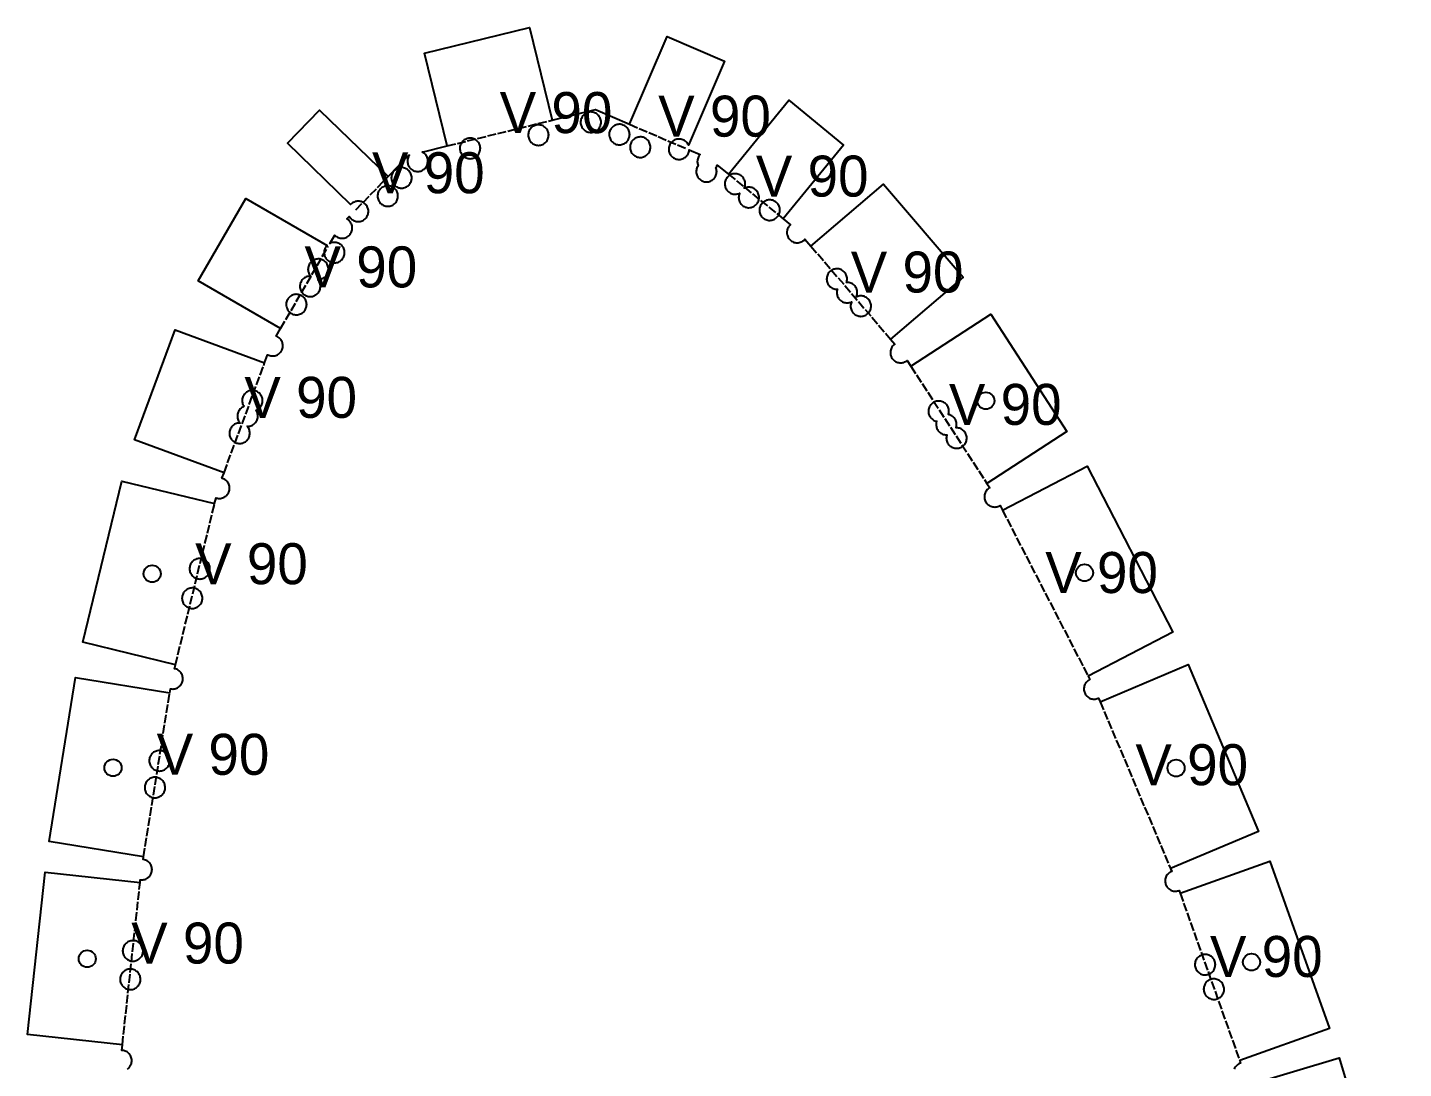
# Model space of a CAD drawing. Header units: millimetres. Extents: x 0 to 2534, y 0 to 1219.
# Drawn here: x 2034.9 to 2236.4, y 304.9 to 457.3 of the extents above; entities that cross this region are included whole.
import ezdxf

# ---------------------------------------------------------------- set-up
doc = ezdxf.new("R2010")
doc.units = ezdxf.units.MM
doc.linetypes.add('DASHED', pattern=[1.524, 1.27, -0.254])
for name, color, linetype in [('CUT', 7, 'CONTINUOUS'), ('ETCH', 8, 'CONTINUOUS'), ('HOLE', 6, 'CONTINUOUS'), ('VALLEY', 1, 'DASHED')]:
    doc.layers.add(name, color=color, linetype=linetype)

msp = doc.modelspace()

# ---------------------------------------------------------------- linework, layer by layer
at = {"layer": 'CUT'}
for points in [[(2049.5, 304.78), (2049.61, 304.87), (2049.72, 304.97), (2049.82, 305.08), (2049.9, 305.2), (2049.98, 305.32), (2050.04, 305.46), (2050.09, 305.6), (2050.12, 305.74), (2050.14, 305.89), (2050.15, 306.03), (2050.14, 306.18), (2050.11, 306.33), (2050.07, 306.47), (2050.02, 306.61), (2049.96, 306.74), (2049.88, 306.86), (2049.79, 306.98), (2049.69, 307.09), (2049.58, 307.19), (2049.46, 307.27), (2049.33, 307.35), (2049.2, 307.41), (2049.06, 307.45), (2048.92, 307.49), (2048.77, 307.51), (2048.68, 307.51), (2048.77, 308.32), (2034.88, 309.83), (2037.47, 333.62), (2051.36, 332.11), (2051.4, 332.5), (2051.48, 332.49), (2051.63, 332.48), (2051.77, 332.49), (2051.92, 332.51), (2052.06, 332.55), (2052.2, 332.6), (2052.33, 332.67), (2052.46, 332.75), (2052.57, 332.84), (2052.68, 332.94), (2052.78, 333.05), (2052.87, 333.17), (2052.94, 333.29), (2053, 333.43), (2053.05, 333.57), (2053.08, 333.71), (2053.1, 333.86), (2053.11, 334), (2053.1, 334.15), (2053.07, 334.29), (2053.04, 334.44), (2052.98, 334.58), (2052.92, 334.71), (2052.84, 334.83), (2052.75, 334.95), (2052.65, 335.06), (2052.54, 335.15), (2052.42, 335.24), (2052.3, 335.31), (2052.16, 335.38), (2052.02, 335.42), (2051.88, 335.46), (2051.8, 335.47), (2051.86, 335.85), (2038.07, 338.07), (2041.93, 362.1), (2055.72, 359.88), (2055.82, 360.46), (2055.87, 360.45), (2056.01, 360.43), (2056.16, 360.42), (2056.3, 360.43), (2056.45, 360.46), (2056.59, 360.5), (2056.73, 360.55), (2056.86, 360.61), (2056.99, 360.69), (2057.1, 360.78), (2057.21, 360.88), (2057.31, 360.99), (2057.4, 361.11), (2057.47, 361.24), (2057.53, 361.37), (2057.58, 361.51), (2057.61, 361.65), (2057.63, 361.8), (2057.64, 361.95), (2057.63, 362.09), (2057.6, 362.24), (2057.57, 362.38), (2057.51, 362.52), (2057.45, 362.65), (2057.37, 362.78), (2057.28, 362.89), (2057.18, 363), (2057.07, 363.1), (2056.95, 363.18), (2056.83, 363.26), (2056.69, 363.32), (2056.55, 363.37), (2056.41, 363.4), (2056.55, 363.97), (2042.97, 367.27), (2048.7, 390.87), (2062.28, 387.57), (2062.49, 388.41), (2062.55, 388.39), (2062.7, 388.35), (2062.84, 388.33), (2062.99, 388.33), (2063.14, 388.34), (2063.28, 388.36), (2063.42, 388.4), (2063.56, 388.45), (2063.69, 388.52), (2063.82, 388.59), (2063.94, 388.68), (2064.04, 388.78), (2064.14, 388.89), (2064.23, 389.01), (2064.3, 389.14), (2064.36, 389.27), (2064.41, 389.41), (2064.44, 389.56), (2064.46, 389.7), (2064.47, 389.85), (2064.46, 390), (2064.44, 390.14), (2064.4, 390.28), (2064.35, 390.42), (2064.28, 390.55), (2064.2, 390.68), (2064.12, 390.8), (2064.02, 390.9), (2063.9, 391), (2063.79, 391.09), (2063.66, 391.16), (2063.52, 391.22), (2063.38, 391.27), (2063.36, 391.28), (2063.66, 392.09), (2050.55, 396.92), (2056.49, 413.01), (2069.6, 408.18), (2070.04, 409.38), (2070.08, 409.35), (2070.22, 409.29), (2070.36, 409.24), (2070.5, 409.21), (2070.65, 409.19), (2070.79, 409.19), (2070.94, 409.19), (2071.09, 409.22), (2071.23, 409.26), (2071.37, 409.31), (2071.5, 409.37), (2071.62, 409.45), (2071.74, 409.54), (2071.85, 409.64), (2071.94, 409.75), (2072.03, 409.87), (2072.1, 410), (2072.17, 410.13), (2072.21, 410.27), (2072.25, 410.41), (2072.27, 410.56), (2072.27, 410.71), (2072.26, 410.85), (2072.24, 411), (2072.2, 411.14), (2072.15, 411.28), (2072.09, 411.41), (2072.01, 411.54), (2071.92, 411.65), (2071.82, 411.76), (2071.71, 411.86), (2071.59, 411.94), (2071.46, 412.02), (2071.33, 412.08), (2071.31, 412.09), (2071.95, 413.19), (2059.85, 420.18), (2066.83, 432.25), (2078.74, 425.37), (2078.74, 425.37), (2078.64, 425.26), (2078.56, 425.14), (2078.48, 425.01), (2078.42, 424.88), (2078.37, 424.74), (2078.34, 424.59), (2078.32, 424.45), (2078.31, 424.3), (2078.32, 424.15), (2078.35, 424.01), (2078.39, 423.87), (2078.44, 423.73), (2078.5, 423.6), (2078.58, 423.47), (2078.67, 423.35), (2078.77, 423.25), (2078.88, 423.15), (2079, 423.06), (2079.13, 422.99), (2079.26, 422.93), (2079.4, 422.88), (2079.54, 422.85), (2079.69, 422.83), (2079.84, 422.82), (2079.98, 422.83), (2080.13, 422.86), (2080.27, 422.89), (2080.41, 422.94), (2080.54, 423.01), (2080.67, 423.09), (2080.78, 423.18), (2080.89, 423.28), (2080.99, 423.39), (2081.07, 423.51), (2081.15, 423.63), (2081.21, 423.77), (2081.26, 423.91), (2081.29, 424.05), (2081.31, 424.2), (2081.31, 424.34), (2081.31, 424.49), (2081.28, 424.64), (2081.24, 424.78), (2081.19, 424.92), (2081.13, 425.05), (2081.05, 425.17), (2080.96, 425.29), (2080.86, 425.4), (2080.75, 425.5), (2080.63, 425.58), (2080.5, 425.66), (2080.37, 425.72), (2080.23, 425.76), (2080.09, 425.8), (2079.94, 425.82), (2079.79, 425.82), (2079.65, 425.81), (2079.5, 425.79), (2079.36, 425.75), (2079.22, 425.7), (2079.16, 425.67), (2079.86, 426.89), (2079.89, 426.85), (2080, 426.75), (2080.12, 426.67), (2080.25, 426.59), (2080.38, 426.53), (2080.52, 426.49), (2080.67, 426.45), (2080.81, 426.43), (2080.96, 426.43), (2081.11, 426.44), (2081.25, 426.46), (2081.39, 426.5), (2081.53, 426.55), (2081.66, 426.61), (2081.79, 426.69), (2081.91, 426.78), (2082.01, 426.88), (2082.11, 426.99), (2082.2, 427.11), (2082.27, 427.24), (2082.33, 427.37), (2082.38, 427.51), (2082.41, 427.65), (2082.43, 427.8), (2082.44, 427.95), (2082.43, 428.09), (2082.4, 428.24), (2082.37, 428.38), (2082.32, 428.52), (2082.25, 428.65), (2082.17, 428.78), (2082.08, 428.89), (2081.98, 429), (2081.87, 429.1), (2081.75, 429.19), (2081.65, 429.25), (2082, 429.61), (2082.07, 429.51), (2082.15, 429.39), (2082.26, 429.28), (2082.37, 429.18), (2082.49, 429.1), (2082.61, 429.02), (2082.75, 428.96), (2082.89, 428.92), (2083.03, 428.88), (2083.17, 428.86), (2083.32, 428.86), (2083.47, 428.87), (2083.61, 428.89), (2083.76, 428.93), (2083.89, 428.98), (2084.03, 429.04), (2084.15, 429.12), (2084.27, 429.21), (2084.38, 429.31), (2084.47, 429.42), (2084.56, 429.54), (2084.63, 429.67), (2084.69, 429.8), (2084.74, 429.94), (2084.78, 430.08), (2084.8, 430.23), (2084.8, 430.38), (2084.79, 430.52), (2084.77, 430.67), (2084.73, 430.81), (2084.68, 430.95), (2084.61, 431.08), (2084.54, 431.21), (2084.45, 431.32), (2084.35, 431.43), (2084.24, 431.53), (2084.12, 431.62), (2083.99, 431.69), (2083.86, 431.75), (2083.72, 431.8), (2083.57, 431.83), (2083.43, 431.85), (2083.28, 431.86), (2083.13, 431.85), (2082.99, 431.82), (2082.85, 431.79), (2082.71, 431.73), (2082.58, 431.67), (2082.45, 431.59), (2082.33, 431.5), (2082.23, 431.4), (2082.18, 431.35), (2072.94, 440.33), (2077.66, 445.19), (2087.68, 435.45), (2090.71, 438.57), (2090.81, 438.59), (2090.76, 438.52), (2090.68, 438.39), (2090.62, 438.26), (2090.57, 438.12), (2090.54, 437.97), (2090.52, 437.83), (2090.51, 437.68), (2090.52, 437.53), (2090.55, 437.39), (2090.58, 437.25), (2090.64, 437.11), (2090.7, 436.98), (2090.78, 436.85), (2090.87, 436.73), (2090.97, 436.63), (2091.08, 436.53), (2091.2, 436.44), (2091.33, 436.37), (2091.46, 436.31), (2091.6, 436.26), (2091.74, 436.23), (2091.89, 436.21), (2092.03, 436.2), (2092.18, 436.21), (2092.33, 436.23), (2092.47, 436.27), (2092.61, 436.32), (2092.74, 436.39), (2092.86, 436.47), (2092.98, 436.55), (2093.09, 436.66), (2093.19, 436.77), (2093.27, 436.88), (2093.35, 437.01), (2093.41, 437.15), (2093.46, 437.29), (2093.49, 437.43), (2093.51, 437.57), (2093.51, 437.72), (2093.5, 437.87), (2093.48, 438.01), (2093.44, 438.16), (2093.39, 438.29), (2093.33, 438.43), (2093.25, 438.55), (2093.16, 438.67), (2093.06, 438.78), (2092.95, 438.87), (2092.83, 438.96), (2092.7, 439.03), (2092.67, 439.05), (2096.35, 439.95), (2093.02, 453.52), (2108.37, 457.28), (2111.7, 443.72), (2118.04, 445.27), (2123.05, 443.12), (2128.57, 455.95), (2136.94, 452.34), (2131.65, 440.06), (2131.59, 440.19), (2131.51, 440.32), (2131.42, 440.43), (2131.32, 440.54), (2131.21, 440.64), (2131.09, 440.72), (2130.97, 440.8), (2130.83, 440.86), (2130.69, 440.91), (2130.55, 440.94), (2130.4, 440.96), (2130.26, 440.96), (2130.11, 440.96), (2129.97, 440.93), (2129.82, 440.89), (2129.69, 440.84), (2129.55, 440.78), (2129.43, 440.7), (2129.31, 440.61), (2129.2, 440.51), (2129.11, 440.4), (2129.02, 440.28), (2128.95, 440.15), (2128.88, 440.02), (2128.84, 439.88), (2128.8, 439.74), (2128.78, 439.59), (2128.78, 439.44), (2128.79, 439.3), (2128.81, 439.15), (2128.85, 439.01), (2128.9, 438.87), (2128.97, 438.74), (2129.04, 438.61), (2129.13, 438.5), (2129.23, 438.39), (2129.34, 438.29), (2129.46, 438.21), (2129.59, 438.13), (2129.72, 438.07), (2129.86, 438.02), (2130.01, 437.99), (2130.15, 437.97), (2130.3, 437.96), (2130.45, 437.97), (2130.59, 438), (2130.73, 438.04), (2130.87, 438.09), (2131, 438.15), (2131.13, 438.23), (2131.25, 438.32), (2131.35, 438.42), (2131.45, 438.53), (2131.54, 438.65), (2131.61, 438.78), (2131.67, 438.91), (2131.72, 439.05), (2131.75, 439.19), (2131.77, 439.34), (2131.77, 439.36), (2133.36, 438.68), (2133.29, 438.6), (2133.21, 438.48), (2133.13, 438.35), (2133.07, 438.22), (2133.02, 438.08), (2132.99, 437.93), (2132.97, 437.79), (2132.96, 437.64), (2132.97, 437.49), (2133, 437.35), (2133.03, 437.21), (2133.09, 437.07), (2133.09, 437.06), (2133.04, 437), (2132.97, 436.87), (2132.91, 436.74), (2132.86, 436.6), (2132.83, 436.45), (2132.81, 436.31), (2132.8, 436.16), (2132.81, 436.01), (2132.83, 435.87), (2132.87, 435.73), (2132.92, 435.59), (2132.99, 435.46), (2133.06, 435.33), (2133.15, 435.21), (2133.25, 435.11), (2133.36, 435.01), (2133.48, 434.92), (2133.61, 434.85), (2133.75, 434.79), (2133.88, 434.74), (2134.03, 434.71), (2134.17, 434.69), (2134.32, 434.68), (2134.47, 434.69), (2134.61, 434.71), (2134.76, 434.75), (2134.89, 434.8), (2135.03, 434.87), (2135.15, 434.95), (2135.27, 435.03), (2135.38, 435.14), (2135.47, 435.25), (2135.56, 435.36), (2135.63, 435.49), (2135.69, 435.63), (2135.74, 435.77), (2135.78, 435.91), (2135.79, 436.05), (2135.8, 436.2), (2135.79, 436.35), (2135.77, 436.49), (2135.73, 436.64), (2135.68, 436.77), (2135.68, 436.78), (2135.72, 436.85), (2135.8, 436.97), (2135.86, 437.11), (2135.87, 437.15), (2137.51, 435.81), (2146.35, 446.63), (2154.39, 440.07), (2145.56, 429.25), (2146.6, 428.4), (2146.51, 428.31), (2146.41, 428.2), (2146.32, 428.08), (2146.25, 427.95), (2146.19, 427.82), (2146.14, 427.68), (2146.11, 427.54), (2146.09, 427.39), (2146.08, 427.24), (2146.09, 427.1), (2146.11, 426.95), (2146.15, 426.81), (2146.2, 426.67), (2146.27, 426.54), (2146.35, 426.41), (2146.44, 426.3), (2146.54, 426.19), (2146.65, 426.09), (2146.77, 426.01), (2146.89, 425.93), (2147.03, 425.87), (2147.17, 425.82), (2147.31, 425.79), (2147.46, 425.77), (2147.6, 425.77), (2147.75, 425.77), (2147.89, 425.8), (2148.04, 425.84), (2148.17, 425.89), (2148.31, 425.95), (2148.43, 426.03), (2148.55, 426.12), (2148.66, 426.22), (2148.73, 426.31), (2149.61, 425.28), (2160.23, 434.36), (2171.87, 420.75), (2161.25, 411.67), (2161.89, 410.92), (2161.88, 410.92), (2161.76, 410.83), (2161.66, 410.73), (2161.56, 410.62), (2161.47, 410.5), (2161.4, 410.37), (2161.34, 410.24), (2161.29, 410.1), (2161.26, 409.96), (2161.24, 409.81), (2161.23, 409.66), (2161.24, 409.52), (2161.26, 409.37), (2161.3, 409.23), (2161.35, 409.09), (2161.42, 408.96), (2161.5, 408.83), (2161.58, 408.72), (2161.69, 408.61), (2161.8, 408.51), (2161.91, 408.42), (2162.04, 408.35), (2162.18, 408.29), (2162.32, 408.24), (2162.46, 408.21), (2162.6, 408.19), (2162.75, 408.18), (2162.9, 408.19), (2163.04, 408.22), (2163.19, 408.25), (2163.32, 408.31), (2163.46, 408.37), (2163.58, 408.45), (2163.68, 408.52), (2164.22, 407.7), (2175.93, 415.31), (2187.09, 398.12), (2175.38, 390.51), (2175.78, 389.89), (2175.78, 389.89), (2175.65, 389.81), (2175.54, 389.72), (2175.43, 389.62), (2175.33, 389.51), (2175.24, 389.39), (2175.17, 389.26), (2175.11, 389.13), (2175.06, 388.99), (2175.03, 388.85), (2175.01, 388.7), (2175, 388.55), (2175.01, 388.41), (2175.04, 388.26), (2175.07, 388.12), (2175.13, 387.98), (2175.19, 387.85), (2175.27, 387.72), (2175.36, 387.61), (2175.46, 387.5), (2175.57, 387.4), (2175.69, 387.32), (2175.81, 387.24), (2175.95, 387.18), (2176.09, 387.13), (2176.23, 387.1), (2176.38, 387.08), (2176.52, 387.07), (2176.67, 387.08), (2176.82, 387.11), (2176.96, 387.14), (2177.1, 387.2), (2177.23, 387.26), (2177.29, 387.3), (2177.63, 386.63), (2190.04, 393.04), (2202.6, 368.73), (2190.19, 362.32), (2190.45, 361.8), (2190.34, 361.75), (2190.22, 361.67), (2190.1, 361.58), (2189.99, 361.48), (2189.89, 361.37), (2189.81, 361.25), (2189.73, 361.12), (2189.67, 360.99), (2189.63, 360.85), (2189.59, 360.71), (2189.57, 360.56), (2189.57, 360.42), (2189.58, 360.27), (2189.6, 360.12), (2189.64, 359.98), (2189.69, 359.84), (2189.75, 359.71), (2189.83, 359.59), (2189.92, 359.47), (2190.02, 359.36), (2190.13, 359.26), (2190.25, 359.18), (2190.38, 359.1), (2190.51, 359.04), (2190.65, 358.99), (2190.8, 358.96), (2190.94, 358.94), (2191.09, 358.94), (2191.24, 358.95), (2191.38, 358.97), (2191.52, 359.01), (2191.66, 359.06), (2191.72, 359.09), (2191.95, 358.55), (2204.82, 363.99), (2215.14, 339.55), (2202.26, 334.12), (2202.43, 333.72), (2202.37, 333.7), (2202.24, 333.63), (2202.11, 333.55), (2202, 333.47), (2201.89, 333.36), (2201.79, 333.25), (2201.71, 333.14), (2201.63, 333.01), (2201.57, 332.87), (2201.52, 332.73), (2201.49, 332.59), (2201.47, 332.45), (2201.46, 332.3), (2201.47, 332.15), (2201.5, 332.01), (2201.53, 331.86), (2201.59, 331.73), (2201.59, 331.73), (2201.65, 331.59), (2201.73, 331.47), (2201.82, 331.35), (2201.92, 331.24), (2202.03, 331.15), (2202.15, 331.06), (2202.28, 330.99), (2202.41, 330.93), (2202.55, 330.88), (2202.69, 330.84), (2202.84, 330.82), (2202.98, 330.82), (2203.13, 330.83), (2203.28, 330.85), (2203.42, 330.89), (2203.52, 330.93), (2203.66, 330.52), (2216.82, 335.2), (2225.55, 310.69), (2212.39, 306.01), (2212.52, 305.64), (2212.38, 305.59), (2212.25, 305.53), (2212.12, 305.45), (2212.01, 305.36), (2211.9, 305.26), (2211.8, 305.15), (2211.72, 305.03), (2211.64, 304.9), (2211.58, 304.77)], [(2213.56, 302.42), (2226.95, 306.42), (2236.37, 274.89)]]:
    msp.add_lwpolyline(points, dxfattribs=at)
for points in [[(2116.56, 442.16), (2116.68, 442.08), (2116.82, 442.02), (2116.96, 441.97), (2117.1, 441.94), (2117.25, 441.92), (2117.39, 441.92), (2117.54, 441.93), (2117.68, 441.95), (2117.83, 441.99), (2117.97, 442.04), (2118.1, 442.1), (2118.22, 442.18), (2118.34, 442.27), (2118.45, 442.37), (2118.54, 442.48), (2118.63, 442.6), (2118.7, 442.73), (2118.77, 442.86), (2118.81, 443), (2118.85, 443.14), (2118.87, 443.29), (2118.87, 443.44), (2118.86, 443.58), (2118.84, 443.73), (2118.8, 443.87), (2118.75, 444.01), (2118.68, 444.14), (2118.61, 444.27), (2118.52, 444.38), (2118.42, 444.49), (2118.31, 444.59), (2118.19, 444.67), (2118.06, 444.75), (2117.93, 444.81), (2117.79, 444.86), (2117.64, 444.89), (2117.5, 444.91), (2117.35, 444.92), (2117.2, 444.91), (2117.06, 444.88), (2116.92, 444.85), (2116.78, 444.79), (2116.65, 444.73), (2116.52, 444.65), (2116.4, 444.56), (2116.3, 444.46), (2116.2, 444.35), (2116.11, 444.23), (2116.04, 444.1), (2115.98, 443.97), (2115.93, 443.83), (2115.9, 443.69), (2115.88, 443.54), (2115.87, 443.4), (2115.88, 443.25), (2115.9, 443.1), (2115.94, 442.96), (2115.99, 442.82), (2116.06, 442.69), (2116.14, 442.57), (2116.23, 442.45), (2116.33, 442.34), (2116.44, 442.24), (2116.56, 442.16)], [(2109.01, 440.2), (2109.14, 440.14), (2109.28, 440.09), (2109.42, 440.06), (2109.57, 440.04), (2109.72, 440.03), (2109.86, 440.04), (2110.01, 440.07), (2110.15, 440.1), (2110.29, 440.16), (2110.42, 440.22), (2110.55, 440.3), (2110.66, 440.39), (2110.77, 440.49), (2110.87, 440.6), (2110.96, 440.72), (2111.03, 440.84), (2111.09, 440.98), (2111.14, 441.12), (2111.17, 441.26), (2111.19, 441.41), (2111.2, 441.55), (2111.19, 441.7), (2111.16, 441.85), (2111.13, 441.99), (2111.07, 442.13), (2111.01, 442.26), (2110.93, 442.38), (2110.84, 442.5), (2110.74, 442.61), (2110.63, 442.71), (2110.51, 442.79), (2110.39, 442.87), (2110.25, 442.93), (2110.11, 442.97), (2109.97, 443.01), (2109.82, 443.03), (2109.68, 443.03), (2109.53, 443.02), (2109.38, 443), (2109.24, 442.96), (2109.1, 442.91), (2108.97, 442.85), (2108.85, 442.77), (2108.73, 442.68), (2108.62, 442.58), (2108.52, 442.47), (2108.44, 442.35), (2108.36, 442.22), (2108.3, 442.09), (2108.26, 441.95), (2108.22, 441.81), (2108.2, 441.66), (2108.2, 441.51), (2108.21, 441.37), (2108.23, 441.22), (2108.27, 441.08), (2108.32, 440.94), (2108.38, 440.81), (2108.46, 440.68), (2108.55, 440.57), (2108.65, 440.46), (2108.76, 440.36), (2108.88, 440.27), (2109.01, 440.2)], [(2120.62, 440.44), (2120.74, 440.36), (2120.87, 440.28), (2121, 440.22), (2121.14, 440.17), (2121.29, 440.14), (2121.43, 440.12), (2121.58, 440.11), (2121.73, 440.12), (2121.87, 440.15), (2122.01, 440.18), (2122.15, 440.24), (2122.28, 440.3), (2122.41, 440.38), (2122.53, 440.47), (2122.63, 440.57), (2122.73, 440.68), (2122.82, 440.8), (2122.89, 440.93), (2122.95, 441.06), (2123, 441.2), (2123.03, 441.34), (2123.05, 441.49), (2123.06, 441.63), (2123.05, 441.78), (2123.02, 441.93), (2122.99, 442.07), (2122.94, 442.21), (2122.87, 442.34), (2122.79, 442.46), (2122.7, 442.58), (2122.6, 442.69), (2122.49, 442.79), (2122.37, 442.87), (2122.25, 442.95), (2122.11, 443.01), (2121.97, 443.06), (2121.83, 443.09), (2121.68, 443.11), (2121.54, 443.11), (2121.39, 443.1), (2121.24, 443.08), (2121.1, 443.04), (2120.96, 442.99), (2120.83, 442.93), (2120.71, 442.85), (2120.59, 442.76), (2120.48, 442.66), (2120.39, 442.55), (2120.3, 442.43), (2120.23, 442.3), (2120.16, 442.17), (2120.12, 442.03), (2120.08, 441.89), (2120.06, 441.74), (2120.06, 441.59), (2120.07, 441.45), (2120.09, 441.3), (2120.13, 441.16), (2120.18, 441.02), (2120.24, 440.89), (2120.32, 440.76), (2120.41, 440.65), (2120.51, 440.54), (2120.62, 440.44)], [(2098.96, 440.9), (2098.84, 440.82), (2098.72, 440.73), (2098.61, 440.63), (2098.52, 440.52), (2098.43, 440.4), (2098.36, 440.27), (2098.3, 440.14), (2098.25, 440), (2098.21, 439.86), (2098.19, 439.71), (2098.19, 439.56), (2098.2, 439.42), (2098.22, 439.27), (2098.26, 439.13), (2098.31, 438.99), (2098.38, 438.86), (2098.45, 438.73), (2098.54, 438.62), (2098.64, 438.51), (2098.75, 438.41), (2098.87, 438.32), (2099, 438.25), (2099.13, 438.19), (2099.27, 438.14), (2099.42, 438.11), (2099.56, 438.09), (2099.71, 438.08), (2099.86, 438.09), (2100, 438.12), (2100.14, 438.15), (2100.28, 438.21), (2100.41, 438.27), (2100.54, 438.35), (2100.66, 438.44), (2100.76, 438.54), (2100.86, 438.65), (2100.95, 438.77), (2101.02, 438.89), (2101.08, 439.03), (2101.13, 439.17), (2101.16, 439.31), (2101.18, 439.46), (2101.19, 439.6), (2101.18, 439.75), (2101.16, 439.9), (2101.12, 440.04), (2101.07, 440.18), (2101, 440.31), (2100.92, 440.43), (2100.84, 440.55), (2100.73, 440.66), (2100.62, 440.76), (2100.51, 440.84), (2100.38, 440.92), (2100.24, 440.98), (2100.1, 441.02), (2099.96, 441.06), (2099.82, 441.08), (2099.67, 441.08), (2099.52, 441.07), (2099.38, 441.05), (2099.23, 441.01), (2099.1, 440.96), (2098.96, 440.9)], [(2124.05, 438.37), (2124.19, 438.32), (2124.33, 438.29), (2124.48, 438.27), (2124.63, 438.26), (2124.77, 438.27), (2124.92, 438.3), (2125.06, 438.33), (2125.2, 438.39), (2125.33, 438.45), (2125.46, 438.53), (2125.57, 438.62), (2125.68, 438.72), (2125.78, 438.83), (2125.86, 438.95), (2125.94, 439.08), (2126, 439.21), (2126.05, 439.35), (2126.08, 439.49), (2126.1, 439.64), (2126.1, 439.78), (2126.1, 439.93), (2126.07, 440.08), (2126.03, 440.22), (2125.98, 440.36), (2125.92, 440.49), (2125.84, 440.61), (2125.75, 440.73), (2125.65, 440.84), (2125.54, 440.94), (2125.42, 441.02), (2125.29, 441.1), (2125.16, 441.16), (2125.02, 441.21), (2124.88, 441.24), (2124.73, 441.26), (2124.58, 441.26), (2124.44, 441.25), (2124.29, 441.23), (2124.15, 441.19), (2124.01, 441.14), (2123.88, 441.08), (2123.75, 441), (2123.64, 440.91), (2123.53, 440.81), (2123.43, 440.7), (2123.35, 440.58), (2123.27, 440.45), (2123.21, 440.32), (2123.16, 440.18), (2123.13, 440.04), (2123.11, 439.89), (2123.11, 439.74), (2123.11, 439.6), (2123.14, 439.45), (2123.18, 439.31), (2123.23, 439.17), (2123.29, 439.04), (2123.37, 438.91), (2123.46, 438.8), (2123.56, 438.69), (2123.67, 438.59), (2123.79, 438.51), (2123.92, 438.43), (2124.05, 438.37)], [(2088.68, 436.42), (2088.58, 436.32), (2088.48, 436.21), (2088.39, 436.09), (2088.32, 435.96), (2088.26, 435.83), (2088.21, 435.69), (2088.18, 435.54), (2088.16, 435.4), (2088.15, 435.25), (2088.16, 435.1), (2088.18, 434.96), (2088.22, 434.82), (2088.27, 434.68), (2088.34, 434.55), (2088.42, 434.42), (2088.5, 434.3), (2088.6, 434.2), (2088.72, 434.1), (2088.83, 434.01), (2088.96, 433.94), (2089.1, 433.88), (2089.24, 433.83), (2089.38, 433.8), (2089.52, 433.78), (2089.67, 433.77), (2089.82, 433.78), (2089.96, 433.8), (2090.11, 433.84), (2090.24, 433.89), (2090.38, 433.96), (2090.5, 434.04), (2090.62, 434.12), (2090.73, 434.22), (2090.82, 434.34), (2090.91, 434.45), (2090.98, 434.58), (2091.04, 434.72), (2091.09, 434.86), (2091.13, 435), (2091.15, 435.14), (2091.15, 435.29), (2091.14, 435.44), (2091.12, 435.58), (2091.08, 435.73), (2091.03, 435.86), (2090.96, 436), (2090.89, 436.12), (2090.8, 436.24), (2090.7, 436.35), (2090.59, 436.44), (2090.47, 436.53), (2090.34, 436.6), (2090.21, 436.66), (2090.07, 436.71), (2089.92, 436.75), (2089.78, 436.77), (2089.63, 436.77), (2089.48, 436.76), (2089.34, 436.74), (2089.2, 436.7), (2089.06, 436.65), (2088.93, 436.58), (2088.8, 436.51), (2088.68, 436.42)], [(2140.68, 430.91), (2140.83, 430.93), (2140.97, 430.97), (2141.11, 431.02), (2141.24, 431.09), (2141.36, 431.16), (2141.48, 431.25), (2141.59, 431.35), (2141.68, 431.46), (2141.77, 431.58), (2141.84, 431.71), (2141.91, 431.84), (2141.95, 431.98), (2141.99, 432.13), (2142.01, 432.27), (2142.01, 432.42), (2142, 432.57), (2141.98, 432.71), (2141.94, 432.85), (2141.89, 432.99), (2141.83, 433.12), (2141.75, 433.25), (2141.66, 433.37), (2141.56, 433.47), (2141.45, 433.57), (2141.33, 433.66), (2141.2, 433.73), (2141.07, 433.79), (2140.93, 433.84), (2140.78, 433.87), (2140.64, 433.89), (2140.49, 433.9), (2140.34, 433.89), (2140.2, 433.87), (2140.06, 433.83), (2139.92, 433.78), (2139.84, 433.74), (2139.88, 433.82), (2139.93, 433.96), (2139.96, 434.11), (2139.98, 434.25), (2139.99, 434.4), (2139.98, 434.55), (2139.95, 434.69), (2139.92, 434.83), (2139.86, 434.97), (2139.8, 435.1), (2139.72, 435.23), (2139.63, 435.35), (2139.53, 435.45), (2139.42, 435.55), (2139.3, 435.64), (2139.17, 435.71), (2139.04, 435.77), (2138.9, 435.82), (2138.76, 435.85), (2138.61, 435.87), (2138.47, 435.88), (2138.32, 435.87), (2138.17, 435.85), (2138.03, 435.81), (2137.89, 435.76), (2137.76, 435.69), (2137.64, 435.61), (2137.52, 435.53), (2137.41, 435.42), (2137.31, 435.31), (2137.23, 435.19), (2137.15, 435.07), (2137.09, 434.93), (2137.04, 434.79), (2137.01, 434.65), (2136.99, 434.51), (2136.99, 434.36), (2137, 434.21), (2137.02, 434.07), (2137.06, 433.92), (2137.11, 433.79), (2137.17, 433.65), (2137.25, 433.53), (2137.34, 433.41), (2137.44, 433.3), (2137.55, 433.21), (2137.67, 433.12), (2137.8, 433.05), (2137.93, 432.99), (2138.07, 432.94), (2138.21, 432.9), (2138.36, 432.88), (2138.51, 432.88), (2138.65, 432.89), (2138.8, 432.91), (2138.94, 432.95), (2139.08, 433), (2139.16, 433.04), (2139.12, 432.95), (2139.07, 432.81), (2139.04, 432.67), (2139.02, 432.52), (2139.01, 432.38), (2139.02, 432.23), (2139.05, 432.09), (2139.08, 431.94), (2139.13, 431.81), (2139.2, 431.67), (2139.28, 431.55), (2139.37, 431.43), (2139.47, 431.32), (2139.58, 431.23), (2139.7, 431.14), (2139.82, 431.07), (2139.96, 431), (2140.1, 430.96), (2140.24, 430.92), (2140.39, 430.9), (2140.53, 430.9), (2140.68, 430.91)], [(2087.61, 434.11), (2087.47, 434.1), (2087.32, 434.07), (2087.18, 434.04), (2087.04, 433.98), (2086.91, 433.92), (2086.78, 433.84), (2086.67, 433.75), (2086.56, 433.65), (2086.46, 433.54), (2086.38, 433.42), (2086.3, 433.3), (2086.24, 433.16), (2086.19, 433.02), (2086.16, 432.88), (2086.14, 432.73), (2086.14, 432.59), (2086.14, 432.44), (2086.17, 432.29), (2086.21, 432.15), (2086.26, 432.01), (2086.32, 431.88), (2086.4, 431.76), (2086.49, 431.64), (2086.59, 431.53), (2086.7, 431.43), (2086.82, 431.35), (2086.95, 431.27), (2087.08, 431.21), (2087.22, 431.17), (2087.36, 431.13), (2087.51, 431.11), (2087.66, 431.11), (2087.8, 431.12), (2087.95, 431.14), (2088.09, 431.18), (2088.23, 431.23), (2088.36, 431.29), (2088.49, 431.37), (2088.6, 431.46), (2088.71, 431.56), (2088.81, 431.67), (2088.89, 431.79), (2088.97, 431.92), (2089.03, 432.05), (2089.08, 432.19), (2089.11, 432.33), (2089.13, 432.48), (2089.13, 432.63), (2089.13, 432.77), (2089.1, 432.92), (2089.06, 433.06), (2089.01, 433.2), (2088.95, 433.33), (2088.87, 433.46), (2088.78, 433.57), (2088.68, 433.68), (2088.57, 433.78), (2088.45, 433.87), (2088.32, 433.94), (2088.19, 434), (2088.05, 434.05), (2087.91, 434.08), (2087.76, 434.1), (2087.61, 434.11)], [(2144.15, 429.17), (2144.28, 429.24), (2144.41, 429.31), (2144.53, 429.4), (2144.63, 429.5), (2144.73, 429.61), (2144.82, 429.73), (2144.89, 429.86), (2144.95, 429.99), (2145, 430.13), (2145.03, 430.28), (2145.05, 430.42), (2145.06, 430.57), (2145.05, 430.72), (2145.03, 430.86), (2144.99, 431), (2144.94, 431.14), (2144.87, 431.27), (2144.79, 431.4), (2144.71, 431.52), (2144.61, 431.62), (2144.49, 431.72), (2144.38, 431.81), (2144.25, 431.88), (2144.11, 431.94), (2143.97, 431.99), (2143.83, 432.02), (2143.69, 432.04), (2143.54, 432.05), (2143.39, 432.04), (2143.25, 432.02), (2143.1, 431.98), (2142.97, 431.93), (2142.83, 431.86), (2142.71, 431.78), (2142.59, 431.69), (2142.48, 431.59), (2142.39, 431.48), (2142.3, 431.36), (2142.23, 431.24), (2142.17, 431.1), (2142.12, 430.96), (2142.08, 430.82), (2142.06, 430.67), (2142.06, 430.53), (2142.07, 430.38), (2142.09, 430.24), (2142.13, 430.09), (2142.18, 429.96), (2142.25, 429.82), (2142.32, 429.7), (2142.41, 429.58), (2142.51, 429.47), (2142.62, 429.38), (2142.74, 429.29), (2142.87, 429.22), (2143, 429.15), (2143.14, 429.11), (2143.29, 429.07), (2143.43, 429.05), (2143.58, 429.05), (2143.73, 429.06), (2143.87, 429.08), (2144.01, 429.12), (2144.15, 429.17)], [(2075.96, 422.02), (2075.95, 421.87), (2075.96, 421.72), (2075.98, 421.58), (2076.02, 421.44), (2076.07, 421.3), (2076.14, 421.17), (2076.22, 421.04), (2076.3, 420.92), (2076.35, 420.88), (2076.25, 420.88), (2076.11, 420.87), (2075.96, 420.85), (2075.82, 420.81), (2075.68, 420.76), (2075.55, 420.7), (2075.42, 420.62), (2075.31, 420.53), (2075.2, 420.43), (2075.1, 420.32), (2075.02, 420.2), (2074.94, 420.07), (2074.88, 419.94), (2074.83, 419.8), (2074.8, 419.66), (2074.78, 419.51), (2074.77, 419.36), (2074.78, 419.22), (2074.81, 419.07), (2074.84, 418.93), (2074.9, 418.79), (2074.96, 418.66), (2075.04, 418.53), (2075.13, 418.42), (2075.23, 418.31), (2075.34, 418.21), (2075.46, 418.13), (2075.59, 418.05), (2075.72, 417.99), (2075.86, 417.94), (2076, 417.91), (2076.15, 417.89), (2076.3, 417.88), (2076.44, 417.89), (2076.59, 417.92), (2076.73, 417.95), (2076.87, 418.01), (2077, 418.07), (2077.12, 418.15), (2077.24, 418.24), (2077.35, 418.34), (2077.45, 418.45), (2077.53, 418.57), (2077.61, 418.7), (2077.67, 418.83), (2077.72, 418.97), (2077.75, 419.11), (2077.77, 419.26), (2077.77, 419.4), (2077.76, 419.55), (2077.74, 419.7), (2077.7, 419.84), (2077.65, 419.98), (2077.59, 420.11), (2077.51, 420.23), (2077.42, 420.35), (2077.38, 420.4), (2077.47, 420.39), (2077.62, 420.4), (2077.76, 420.43), (2077.91, 420.46), (2078.04, 420.51), (2078.18, 420.58), (2078.3, 420.66), (2078.42, 420.75), (2078.53, 420.85), (2078.62, 420.96), (2078.71, 421.08), (2078.78, 421.2), (2078.84, 421.34), (2078.89, 421.48), (2078.93, 421.62), (2078.95, 421.77), (2078.95, 421.91), (2078.94, 422.06), (2078.92, 422.21), (2078.88, 422.35), (2078.83, 422.49), (2078.76, 422.62), (2078.69, 422.74), (2078.6, 422.86), (2078.5, 422.97), (2078.39, 423.07), (2078.27, 423.15), (2078.14, 423.23), (2078.01, 423.29), (2077.87, 423.33), (2077.72, 423.37), (2077.58, 423.39), (2077.43, 423.39), (2077.28, 423.38), (2077.14, 423.36), (2077, 423.32), (2076.86, 423.27), (2076.73, 423.21), (2076.6, 423.13), (2076.48, 423.04), (2076.38, 422.94), (2076.28, 422.83), (2076.19, 422.71), (2076.12, 422.58), (2076.06, 422.45), (2076.01, 422.31), (2075.98, 422.16), (2075.96, 422.02)], [(2157.99, 415.44), (2158.08, 415.55), (2158.17, 415.67), (2158.24, 415.8), (2158.31, 415.94), (2158.35, 416.07), (2158.39, 416.22), (2158.41, 416.36), (2158.41, 416.51), (2158.4, 416.66), (2158.38, 416.8), (2158.34, 416.95), (2158.29, 417.08), (2158.22, 417.22), (2158.15, 417.34), (2158.06, 417.46), (2157.96, 417.57), (2157.85, 417.66), (2157.73, 417.75), (2157.6, 417.82), (2157.47, 417.88), (2157.33, 417.93), (2157.18, 417.97), (2157.04, 417.98), (2156.89, 417.99), (2156.74, 417.98), (2156.6, 417.96), (2156.46, 417.92), (2156.32, 417.87), (2156.24, 417.83), (2156.28, 417.92), (2156.33, 418.06), (2156.36, 418.2), (2156.38, 418.34), (2156.39, 418.49), (2156.38, 418.64), (2156.35, 418.78), (2156.31, 418.93), (2156.26, 419.06), (2156.2, 419.2), (2156.12, 419.32), (2156.03, 419.44), (2155.93, 419.55), (2155.82, 419.64), (2155.7, 419.73), (2155.57, 419.8), (2155.44, 419.86), (2155.3, 419.91), (2155.16, 419.95), (2155.01, 419.97), (2154.86, 419.97), (2154.82, 419.97), (2154.84, 420.04), (2154.88, 420.19), (2154.9, 420.33), (2154.9, 420.48), (2154.89, 420.63), (2154.87, 420.77), (2154.83, 420.91), (2154.78, 421.05), (2154.71, 421.18), (2154.64, 421.31), (2154.55, 421.43), (2154.45, 421.53), (2154.34, 421.63), (2154.22, 421.72), (2154.09, 421.79), (2153.96, 421.85), (2153.82, 421.9), (2153.67, 421.93), (2153.53, 421.95), (2153.38, 421.96), (2153.23, 421.95), (2153.09, 421.92), (2152.95, 421.89), (2152.81, 421.84), (2152.68, 421.77), (2152.55, 421.69), (2152.43, 421.6), (2152.33, 421.5), (2152.23, 421.39), (2152.14, 421.27), (2152.07, 421.15), (2152.01, 421.01), (2151.96, 420.87), (2151.93, 420.73), (2151.91, 420.58), (2151.9, 420.44), (2151.91, 420.29), (2151.93, 420.14), (2151.97, 420), (2152.02, 419.86), (2152.09, 419.73), (2152.17, 419.61), (2152.25, 419.49), (2152.35, 419.38), (2152.47, 419.29), (2152.58, 419.2), (2152.71, 419.13), (2152.85, 419.06), (2152.99, 419.02), (2153.13, 418.98), (2153.27, 418.96), (2153.42, 418.96), (2153.47, 418.96), (2153.44, 418.89), (2153.41, 418.74), (2153.39, 418.6), (2153.39, 418.45), (2153.4, 418.3), (2153.42, 418.16), (2153.46, 418.02), (2153.51, 417.88), (2153.57, 417.75), (2153.65, 417.62), (2153.74, 417.5), (2153.84, 417.4), (2153.95, 417.3), (2154.07, 417.21), (2154.2, 417.14), (2154.33, 417.08), (2154.47, 417.03), (2154.61, 417), (2154.76, 416.98), (2154.91, 416.97), (2155.05, 416.98), (2155.2, 417), (2155.34, 417.04), (2155.48, 417.09), (2155.56, 417.13), (2155.52, 417.04), (2155.47, 416.91), (2155.44, 416.76), (2155.42, 416.62), (2155.41, 416.47), (2155.42, 416.32), (2155.44, 416.18), (2155.48, 416.03), (2155.53, 415.9), (2155.6, 415.76), (2155.68, 415.64), (2155.77, 415.52), (2155.87, 415.41), (2155.98, 415.32), (2156.1, 415.23), (2156.22, 415.16), (2156.36, 415.1), (2156.5, 415.05), (2156.64, 415.02), (2156.79, 415), (2156.93, 414.99), (2157.08, 415), (2157.22, 415.02), (2157.37, 415.06), (2157.5, 415.11), (2157.64, 415.18), (2157.76, 415.25), (2157.88, 415.34), (2157.99, 415.44)], [(2073.95, 418.19), (2073.8, 418.15), (2073.67, 418.1), (2073.53, 418.03), (2073.41, 417.96), (2073.29, 417.87), (2073.18, 417.77), (2073.09, 417.66), (2073, 417.54), (2072.93, 417.41), (2072.86, 417.27), (2072.82, 417.14), (2072.78, 416.99), (2072.76, 416.85), (2072.76, 416.7), (2072.77, 416.55), (2072.79, 416.41), (2072.83, 416.26), (2072.88, 416.13), (2072.95, 415.99), (2073.02, 415.87), (2073.11, 415.75), (2073.21, 415.64), (2073.32, 415.55), (2073.44, 415.46), (2073.57, 415.39), (2073.7, 415.33), (2073.84, 415.28), (2073.99, 415.24), (2074.13, 415.23), (2074.28, 415.22), (2074.43, 415.23), (2074.57, 415.25), (2074.71, 415.29), (2074.85, 415.34), (2074.98, 415.41), (2075.11, 415.48), (2075.23, 415.57), (2075.33, 415.67), (2075.43, 415.78), (2075.52, 415.9), (2075.59, 416.03), (2075.65, 416.17), (2075.7, 416.3), (2075.73, 416.45), (2075.75, 416.59), (2075.76, 416.74), (2075.75, 416.89), (2075.73, 417.03), (2075.69, 417.18), (2075.64, 417.31), (2075.57, 417.45), (2075.49, 417.57), (2075.4, 417.69), (2075.3, 417.8), (2075.19, 417.89), (2075.07, 417.98), (2074.95, 418.05), (2074.81, 418.11), (2074.67, 418.16), (2074.53, 418.19), (2074.38, 418.21), (2074.24, 418.22), (2074.09, 418.21), (2073.95, 418.19)], [(2066.41, 403.2), (2066.36, 403.06), (2066.33, 402.91), (2066.31, 402.77), (2066.3, 402.62), (2066.31, 402.47), (2066.34, 402.33), (2066.37, 402.19), (2066.43, 402.05), (2066.49, 401.92), (2066.57, 401.79), (2066.58, 401.78), (2066.52, 401.76), (2066.39, 401.69), (2066.26, 401.62), (2066.15, 401.53), (2066.04, 401.43), (2065.94, 401.32), (2065.86, 401.2), (2065.78, 401.07), (2065.72, 400.94), (2065.67, 400.8), (2065.64, 400.65), (2065.62, 400.51), (2065.62, 400.36), (2065.62, 400.21), (2065.65, 400.07), (2065.69, 399.93), (2065.74, 399.79), (2065.8, 399.66), (2065.88, 399.53), (2065.97, 399.41), (2066.01, 399.37), (2065.92, 399.37), (2065.77, 399.36), (2065.62, 399.34), (2065.48, 399.3), (2065.34, 399.25), (2065.21, 399.19), (2065.09, 399.11), (2064.97, 399.02), (2064.86, 398.92), (2064.77, 398.81), (2064.68, 398.69), (2064.61, 398.56), (2064.54, 398.43), (2064.5, 398.29), (2064.46, 398.15), (2064.44, 398), (2064.44, 397.85), (2064.45, 397.71), (2064.47, 397.56), (2064.51, 397.42), (2064.56, 397.28), (2064.63, 397.15), (2064.7, 397.02), (2064.79, 396.91), (2064.89, 396.8), (2065, 396.7), (2065.12, 396.61), (2065.25, 396.54), (2065.38, 396.48), (2065.52, 396.43), (2065.67, 396.4), (2065.81, 396.38), (2065.96, 396.37), (2066.11, 396.38), (2066.25, 396.41), (2066.39, 396.44), (2066.53, 396.5), (2066.66, 396.56), (2066.79, 396.64), (2066.91, 396.73), (2067.01, 396.83), (2067.11, 396.94), (2067.2, 397.06), (2067.27, 397.18), (2067.33, 397.32), (2067.38, 397.46), (2067.41, 397.6), (2067.43, 397.75), (2067.44, 397.89), (2067.43, 398.04), (2067.4, 398.19), (2067.37, 398.33), (2067.32, 398.47), (2067.25, 398.6), (2067.17, 398.72), (2067.08, 398.84), (2067.04, 398.89), (2067.14, 398.88), (2067.28, 398.89), (2067.43, 398.92), (2067.57, 398.95), (2067.71, 399), (2067.84, 399.07), (2067.97, 399.15), (2068.08, 399.24), (2068.19, 399.34), (2068.29, 399.45), (2068.37, 399.57), (2068.45, 399.69), (2068.51, 399.83), (2068.56, 399.97), (2068.59, 400.11), (2068.61, 400.26), (2068.61, 400.4), (2068.61, 400.55), (2068.58, 400.7), (2068.54, 400.84), (2068.49, 400.98), (2068.43, 401.11), (2068.35, 401.23), (2068.34, 401.24), (2068.4, 401.26), (2068.53, 401.33), (2068.65, 401.41), (2068.77, 401.49), (2068.88, 401.6), (2068.98, 401.71), (2069.06, 401.83), (2069.14, 401.95), (2069.2, 402.09), (2069.24, 402.23), (2069.28, 402.37), (2069.3, 402.51), (2069.3, 402.66), (2069.29, 402.81), (2069.27, 402.95), (2069.23, 403.1), (2069.18, 403.23), (2069.12, 403.37), (2069.04, 403.49), (2068.95, 403.61), (2068.85, 403.72), (2068.74, 403.81), (2068.62, 403.9), (2068.49, 403.97), (2068.36, 404.03), (2068.22, 404.08), (2068.08, 404.12), (2067.93, 404.14), (2067.78, 404.14), (2067.64, 404.13), (2067.49, 404.11), (2067.35, 404.07), (2067.21, 404.02), (2067.08, 403.95), (2066.95, 403.88), (2066.84, 403.79), (2066.73, 403.69), (2066.63, 403.58), (2066.54, 403.46), (2066.47, 403.33), (2066.41, 403.2)], [(2172.26, 396.48), (2172.32, 396.61), (2172.36, 396.75), (2172.4, 396.89), (2172.42, 397.04), (2172.42, 397.19), (2172.41, 397.33), (2172.39, 397.48), (2172.35, 397.62), (2172.3, 397.76), (2172.24, 397.89), (2172.16, 398.02), (2172.07, 398.13), (2171.97, 398.24), (2171.86, 398.34), (2171.74, 398.42), (2171.61, 398.5), (2171.48, 398.56), (2171.34, 398.61), (2171.2, 398.64), (2171.05, 398.66), (2170.9, 398.67), (2170.85, 398.66), (2170.88, 398.74), (2170.91, 398.88), (2170.93, 399.03), (2170.94, 399.17), (2170.93, 399.32), (2170.91, 399.47), (2170.87, 399.61), (2170.82, 399.75), (2170.75, 399.88), (2170.67, 400), (2170.58, 400.12), (2170.48, 400.23), (2170.37, 400.33), (2170.25, 400.41), (2170.13, 400.49), (2169.99, 400.55), (2169.85, 400.59), (2169.73, 400.62), (2169.75, 400.68), (2169.79, 400.82), (2169.81, 400.97), (2169.81, 401.11), (2169.8, 401.26), (2169.78, 401.41), (2169.74, 401.55), (2169.69, 401.69), (2169.62, 401.82), (2169.55, 401.94), (2169.46, 402.06), (2169.36, 402.17), (2169.25, 402.26), (2169.13, 402.35), (2169, 402.42), (2168.87, 402.49), (2168.73, 402.53), (2168.58, 402.57), (2168.44, 402.59), (2168.29, 402.59), (2168.14, 402.58), (2168, 402.56), (2167.86, 402.52), (2167.72, 402.47), (2167.59, 402.41), (2167.46, 402.33), (2167.34, 402.24), (2167.24, 402.14), (2167.14, 402.03), (2167.05, 401.91), (2166.98, 401.78), (2166.92, 401.65), (2166.87, 401.51), (2166.84, 401.36), (2166.82, 401.22), (2166.81, 401.07), (2166.82, 400.92), (2166.84, 400.78), (2166.88, 400.64), (2166.93, 400.5), (2167, 400.37), (2167.08, 400.24), (2167.16, 400.12), (2167.27, 400.02), (2167.38, 399.92), (2167.5, 399.83), (2167.62, 399.76), (2167.76, 399.7), (2167.9, 399.65), (2168.02, 399.62), (2168, 399.57), (2167.96, 399.42), (2167.94, 399.28), (2167.94, 399.13), (2167.95, 398.98), (2167.97, 398.84), (2168.01, 398.7), (2168.06, 398.56), (2168.13, 398.43), (2168.2, 398.3), (2168.29, 398.18), (2168.39, 398.08), (2168.5, 397.98), (2168.62, 397.89), (2168.75, 397.82), (2168.88, 397.76), (2169.02, 397.71), (2169.17, 397.68), (2169.31, 397.66), (2169.46, 397.65), (2169.51, 397.66), (2169.48, 397.58), (2169.45, 397.44), (2169.43, 397.29), (2169.42, 397.14), (2169.43, 397), (2169.46, 396.85), (2169.49, 396.71), (2169.55, 396.57), (2169.61, 396.44), (2169.69, 396.31), (2169.78, 396.2), (2169.88, 396.09), (2169.99, 395.99), (2170.11, 395.91), (2170.23, 395.83), (2170.37, 395.77), (2170.51, 395.72), (2170.65, 395.69), (2170.8, 395.67), (2170.94, 395.67), (2171.09, 395.67), (2171.24, 395.7), (2171.38, 395.74), (2171.52, 395.79), (2171.65, 395.85), (2171.77, 395.93), (2171.89, 396.02), (2172, 396.12), (2172.1, 396.23), (2172.18, 396.35), (2172.26, 396.48)], [(2060.23, 379.52), (2060.08, 379.53), (2059.94, 379.52), (2059.79, 379.5), (2059.65, 379.46), (2059.51, 379.41), (2059.38, 379.34), (2059.25, 379.27), (2059.14, 379.18), (2059.03, 379.08), (2058.93, 378.97), (2058.85, 378.85), (2058.77, 378.72), (2058.71, 378.58), (2058.66, 378.45), (2058.63, 378.3), (2058.61, 378.16), (2058.6, 378.01), (2058.61, 377.86), (2058.64, 377.72), (2058.67, 377.57), (2058.73, 377.44), (2058.79, 377.3), (2058.87, 377.18), (2058.96, 377.06), (2059.06, 376.95), (2059.17, 376.86), (2059.29, 376.77), (2059.42, 376.7), (2059.55, 376.64), (2059.69, 376.59), (2059.83, 376.56), (2059.98, 376.54), (2060.12, 376.53), (2060.27, 376.54), (2060.42, 376.56), (2060.56, 376.6), (2060.7, 376.65), (2060.83, 376.72), (2060.95, 376.79), (2061.07, 376.88), (2061.18, 376.98), (2061.28, 377.09), (2061.36, 377.21), (2061.44, 377.34), (2061.5, 377.48), (2061.55, 377.61), (2061.58, 377.76), (2061.6, 377.9), (2061.6, 378.05), (2061.59, 378.2), (2061.57, 378.34), (2061.53, 378.49), (2061.48, 378.62), (2061.42, 378.76), (2061.34, 378.88), (2061.25, 379), (2061.15, 379.11), (2061.04, 379.2), (2060.92, 379.29), (2060.79, 379.36), (2060.66, 379.42), (2060.52, 379.47), (2060.38, 379.51), (2060.23, 379.52)], [(2059.82, 374.98), (2059.69, 375.06), (2059.56, 375.12), (2059.42, 375.16), (2059.27, 375.2), (2059.13, 375.22), (2058.98, 375.22), (2058.83, 375.21), (2058.69, 375.19), (2058.55, 375.15), (2058.41, 375.1), (2058.28, 375.04), (2058.15, 374.96), (2058.03, 374.87), (2057.93, 374.77), (2057.83, 374.66), (2057.74, 374.54), (2057.67, 374.41), (2057.61, 374.28), (2057.56, 374.14), (2057.53, 374), (2057.51, 373.85), (2057.5, 373.7), (2057.51, 373.56), (2057.54, 373.41), (2057.57, 373.27), (2057.62, 373.13), (2057.69, 373), (2057.77, 372.87), (2057.86, 372.76), (2057.96, 372.65), (2058.07, 372.55), (2058.19, 372.46), (2058.31, 372.39), (2058.45, 372.33), (2058.59, 372.28), (2058.73, 372.25), (2058.88, 372.23), (2059.02, 372.22), (2059.17, 372.23), (2059.32, 372.26), (2059.46, 372.29), (2059.6, 372.35), (2059.73, 372.41), (2059.85, 372.49), (2059.97, 372.58), (2060.08, 372.68), (2060.18, 372.79), (2060.26, 372.91), (2060.34, 373.03), (2060.4, 373.17), (2060.44, 373.31), (2060.48, 373.45), (2060.5, 373.6), (2060.5, 373.74), (2060.49, 373.89), (2060.47, 374.04), (2060.43, 374.18), (2060.38, 374.32), (2060.32, 374.45), (2060.24, 374.57), (2060.15, 374.69), (2060.05, 374.8), (2059.94, 374.9), (2059.82, 374.98)], [(2054.76, 351.3), (2054.62, 351.35), (2054.48, 351.39), (2054.33, 351.41), (2054.18, 351.41), (2054.04, 351.4), (2053.89, 351.38), (2053.75, 351.34), (2053.61, 351.29), (2053.48, 351.22), (2053.35, 351.15), (2053.24, 351.06), (2053.13, 350.96), (2053.03, 350.85), (2052.95, 350.73), (2052.87, 350.6), (2052.81, 350.47), (2052.76, 350.33), (2052.73, 350.18), (2052.71, 350.04), (2052.7, 349.89), (2052.71, 349.74), (2052.74, 349.6), (2052.77, 349.46), (2052.83, 349.32), (2052.89, 349.19), (2052.97, 349.06), (2053.06, 348.94), (2053.16, 348.84), (2053.27, 348.74), (2053.39, 348.65), (2053.52, 348.58), (2053.65, 348.52), (2053.79, 348.47), (2053.93, 348.44), (2054.08, 348.42), (2054.23, 348.41), (2054.37, 348.42), (2054.52, 348.44), (2054.66, 348.48), (2054.8, 348.53), (2054.93, 348.6), (2055.05, 348.68), (2055.17, 348.76), (2055.28, 348.87), (2055.38, 348.98), (2055.46, 349.1), (2055.54, 349.22), (2055.6, 349.36), (2055.65, 349.5), (2055.68, 349.64), (2055.7, 349.78), (2055.7, 349.93), (2055.69, 350.08), (2055.67, 350.22), (2055.63, 350.37), (2055.58, 350.5), (2055.52, 350.64), (2055.44, 350.76), (2055.35, 350.88), (2055.25, 350.99), (2055.14, 351.08), (2055.02, 351.17), (2054.89, 351.24), (2054.76, 351.3)], [(2054.69, 346.96), (2054.59, 347.07), (2054.48, 347.17), (2054.36, 347.25), (2054.23, 347.33), (2054.09, 347.39), (2053.96, 347.44), (2053.81, 347.47), (2053.67, 347.49), (2053.52, 347.5), (2053.37, 347.49), (2053.23, 347.46), (2053.08, 347.42), (2052.95, 347.37), (2052.81, 347.31), (2052.69, 347.23), (2052.57, 347.14), (2052.46, 347.04), (2052.37, 346.93), (2052.28, 346.81), (2052.21, 346.68), (2052.15, 346.55), (2052.1, 346.41), (2052.06, 346.27), (2052.05, 346.12), (2052.04, 345.97), (2052.05, 345.83), (2052.07, 345.68), (2052.11, 345.54), (2052.16, 345.4), (2052.23, 345.27), (2052.3, 345.14), (2052.39, 345.03), (2052.49, 344.92), (2052.6, 344.82), (2052.72, 344.74), (2052.85, 344.66), (2052.99, 344.6), (2053.12, 344.55), (2053.27, 344.52), (2053.41, 344.5), (2053.56, 344.5), (2053.71, 344.51), (2053.85, 344.53), (2054, 344.57), (2054.13, 344.62), (2054.27, 344.68), (2054.39, 344.76), (2054.51, 344.85), (2054.62, 344.95), (2054.71, 345.06), (2054.8, 345.18), (2054.87, 345.31), (2054.93, 345.44), (2054.98, 345.58), (2055.02, 345.72), (2055.03, 345.87), (2055.04, 346.02), (2055.03, 346.16), (2055.01, 346.31), (2054.97, 346.45), (2054.92, 346.59), (2054.85, 346.72), (2054.78, 346.85), (2054.69, 346.96)], [(2051.25, 323.26), (2051.13, 323.34), (2051, 323.42), (2050.87, 323.48), (2050.73, 323.53), (2050.59, 323.56), (2050.44, 323.58), (2050.29, 323.58), (2050.15, 323.57), (2050, 323.55), (2049.86, 323.51), (2049.72, 323.46), (2049.59, 323.4), (2049.46, 323.32), (2049.35, 323.23), (2049.24, 323.13), (2049.14, 323.02), (2049.06, 322.9), (2048.98, 322.77), (2048.92, 322.64), (2048.87, 322.5), (2048.84, 322.36), (2048.82, 322.21), (2048.81, 322.06), (2048.82, 321.92), (2048.85, 321.77), (2048.89, 321.63), (2048.94, 321.49), (2049, 321.36), (2049.08, 321.23), (2049.17, 321.12), (2049.27, 321.01), (2049.38, 320.91), (2049.5, 320.83), (2049.63, 320.75), (2049.76, 320.69), (2049.9, 320.64), (2050.04, 320.61), (2050.19, 320.59), (2050.34, 320.58), (2050.48, 320.59), (2050.63, 320.62), (2050.77, 320.65), (2050.91, 320.71), (2051.04, 320.77), (2051.16, 320.85), (2051.28, 320.94), (2051.39, 321.04), (2051.49, 321.15), (2051.57, 321.27), (2051.65, 321.4), (2051.71, 321.53), (2051.76, 321.67), (2051.79, 321.81), (2051.81, 321.96), (2051.81, 322.1), (2051.8, 322.25), (2051.78, 322.4), (2051.74, 322.54), (2051.69, 322.68), (2051.63, 322.81), (2051.55, 322.93), (2051.46, 323.05), (2051.36, 323.16), (2051.25, 323.26)], [(2208.77, 319.65), (2208.8, 319.79), (2208.82, 319.94), (2208.83, 320.08), (2208.82, 320.23), (2208.79, 320.38), (2208.76, 320.52), (2208.7, 320.66), (2208.64, 320.79), (2208.56, 320.91), (2208.47, 321.03), (2208.37, 321.14), (2208.26, 321.23), (2208.14, 321.32), (2208.02, 321.39), (2207.88, 321.46), (2207.74, 321.5), (2207.6, 321.54), (2207.45, 321.56), (2207.31, 321.56), (2207.16, 321.55), (2207.01, 321.53), (2206.87, 321.49), (2206.73, 321.44), (2206.6, 321.37), (2206.48, 321.3), (2206.36, 321.21), (2206.25, 321.11), (2206.15, 321), (2206.07, 320.88), (2205.99, 320.75), (2205.93, 320.62), (2205.89, 320.48), (2205.85, 320.33), (2205.83, 320.19), (2205.83, 320.04), (2205.84, 319.89), (2205.86, 319.75), (2205.9, 319.61), (2205.95, 319.47), (2206.01, 319.34), (2206.09, 319.21), (2206.18, 319.09), (2206.28, 318.99), (2206.39, 318.89), (2206.51, 318.8), (2206.64, 318.73), (2206.77, 318.67), (2206.91, 318.62), (2207.05, 318.59), (2207.2, 318.57), (2207.35, 318.56), (2207.49, 318.57), (2207.64, 318.6), (2207.78, 318.63), (2207.92, 318.68), (2208.05, 318.75), (2208.18, 318.83), (2208.29, 318.92), (2208.4, 319.02), (2208.5, 319.13), (2208.59, 319.25), (2208.66, 319.37), (2208.72, 319.51), (2208.77, 319.65)], [(2051.25, 318.64), (2051.17, 318.76), (2051.08, 318.88), (2050.98, 318.99), (2050.87, 319.08), (2050.75, 319.17), (2050.63, 319.24), (2050.49, 319.3), (2050.35, 319.35), (2050.21, 319.39), (2050.06, 319.41), (2049.92, 319.41), (2049.77, 319.4), (2049.62, 319.38), (2049.48, 319.34), (2049.34, 319.29), (2049.21, 319.22), (2049.09, 319.15), (2048.97, 319.06), (2048.86, 318.96), (2048.77, 318.85), (2048.68, 318.73), (2048.61, 318.6), (2048.54, 318.47), (2048.5, 318.33), (2048.46, 318.18), (2048.44, 318.04), (2048.44, 317.89), (2048.45, 317.74), (2048.47, 317.6), (2048.51, 317.46), (2048.56, 317.32), (2048.62, 317.19), (2048.7, 317.06), (2048.79, 316.94), (2048.89, 316.84), (2049, 316.74), (2049.12, 316.65), (2049.25, 316.58), (2049.38, 316.52), (2049.52, 316.47), (2049.67, 316.44), (2049.81, 316.42), (2049.96, 316.41), (2050.11, 316.42), (2050.25, 316.44), (2050.39, 316.48), (2050.53, 316.53), (2050.66, 316.6), (2050.79, 316.68), (2050.91, 316.76), (2051.01, 316.87), (2051.11, 316.98), (2051.2, 317.09), (2051.27, 317.22), (2051.33, 317.36), (2051.38, 317.5), (2051.41, 317.64), (2051.43, 317.78), (2051.44, 317.93), (2051.43, 318.08), (2051.4, 318.22), (2051.37, 318.37), (2051.32, 318.5), (2051.25, 318.64)], [(2210.11, 316.49), (2210.1, 316.64), (2210.08, 316.78), (2210.04, 316.93), (2209.99, 317.06), (2209.93, 317.2), (2209.85, 317.32), (2209.76, 317.44), (2209.66, 317.55), (2209.55, 317.64), (2209.43, 317.73), (2209.3, 317.8), (2209.17, 317.86), (2209.03, 317.91), (2208.88, 317.95), (2208.74, 317.97), (2208.59, 317.97), (2208.44, 317.96), (2208.3, 317.94), (2208.16, 317.9), (2208.02, 317.85), (2207.89, 317.78), (2207.76, 317.71), (2207.64, 317.62), (2207.54, 317.52), (2207.44, 317.41), (2207.35, 317.29), (2207.28, 317.16), (2207.22, 317.03), (2207.17, 316.89), (2207.14, 316.74), (2207.12, 316.6), (2207.11, 316.45), (2207.12, 316.3), (2207.15, 316.16), (2207.18, 316.02), (2207.23, 315.88), (2207.3, 315.75), (2207.38, 315.62), (2207.47, 315.5), (2207.57, 315.4), (2207.68, 315.3), (2207.8, 315.21), (2207.92, 315.14), (2208.06, 315.08), (2208.2, 315.03), (2208.34, 315), (2208.49, 314.98), (2208.63, 314.97), (2208.78, 314.98), (2208.93, 315), (2209.07, 315.04), (2209.21, 315.09), (2209.34, 315.16), (2209.46, 315.24), (2209.58, 315.32), (2209.69, 315.42), (2209.79, 315.54), (2209.87, 315.65), (2209.94, 315.78), (2210.01, 315.92), (2210.05, 316.06), (2210.09, 316.2), (2210.11, 316.34), (2210.11, 316.49)]]:
    msp.add_lwpolyline(points, close=True, dxfattribs=at)
at = {"layer": 'HOLE'}
for centre in [(2175.22, 402.63), (2053.13, 377.3), (2189.66, 377.44), (2047.4, 348.89), (2203.07, 348.85), (2043.63, 320.92), (2214.12, 320.43)]:
    msp.add_circle(centre, 1.25, dxfattribs=at)
at = {"layer": 'VALLEY'}
for p, q in [((2096.35, 439.95), (2111.7, 443.72)), ((2123.05, 443.12), (2131.42, 439.51)), ((2082.95, 430.59), (2087.68, 435.45)), ((2137.51, 435.81), (2145.56, 429.25)), ((2071.95, 413.19), (2078.92, 425.26)), ((2149.61, 425.28), (2161.25, 411.67)), ((2063.66, 392.09), (2069.6, 408.18)), ((2164.22, 407.7), (2175.38, 390.51)), ((2056.55, 363.97), (2062.28, 387.57)), ((2177.63, 386.63), (2190.19, 362.32)), ((2051.86, 335.85), (2055.72, 359.88)), ((2191.95, 358.55), (2202.26, 334.12)), ((2048.77, 308.32), (2051.36, 332.11)), ((2203.66, 330.52), (2212.39, 306.01))]:
    msp.add_line(p, q, dxfattribs=at)

# ---------------------------------------------------------------- texts
at = {"layer": 'ETCH'}
for p in [(2104.02, 441.83), (2127.23, 441.31), (2085.32, 433.02), (2141.53, 432.53), (2075.44, 419.23), (2155.43, 418.48), (2066.63, 400.13), (2169.8, 399.1), (2059.42, 375.77), (2183.91, 374.48), (2053.79, 347.86), (2197.11, 346.34), (2050.06, 320.22), (2208.03, 318.26)]:
    msp.add_text('V 90', height=6, dxfattribs=at).set_placement(p)

doc.saveas('drawing.dxf')
